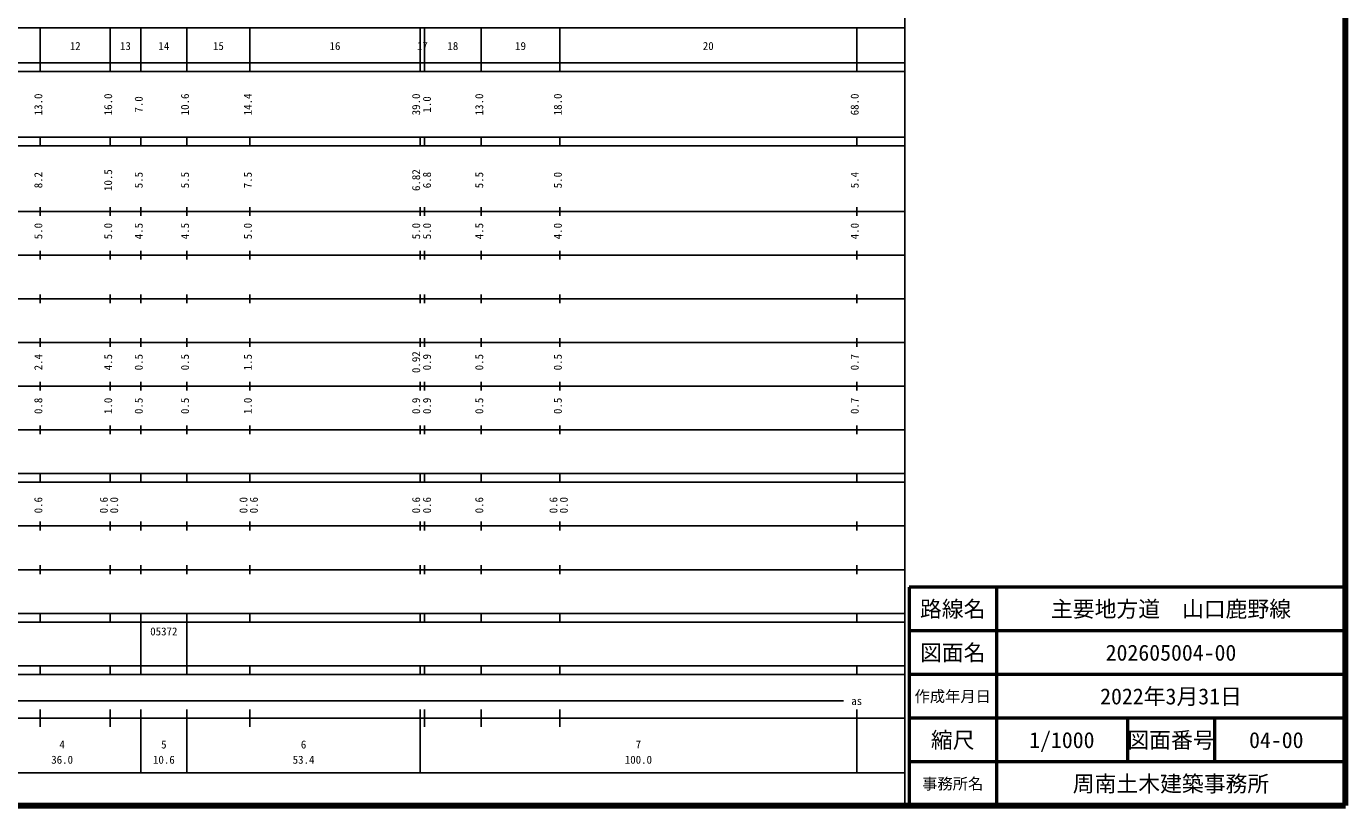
# Model space of a CAD drawing. Units: millimetres on the paper, enlarged 1000 times. Extents: x 40000 to 680000, y 20000 to 380000.
# Drawn here: x 377810 to 680000, y 20000 to 198357 of the extents above; entities that cross this region are included whole.
import ezdxf
from ezdxf.enums import TextEntityAlignment as Align

# ---------------------------------------------------------------- set-up
doc = ezdxf.new("R2010")
doc.units = ezdxf.units.MM
doc.header["$LTSCALE"] = 1000
for name, color, linetype, lineweight in [('M-TTL', 2, 'Continuous', 140), ('M-TTL-BAND', 7, 'Continuous', 25), ('M-TTL-FRAM', 2, 'Continuous', 50), ('M-TTL-LINE', 7, 'Continuous', 50)]:
    doc.layers.add(name, color=color, linetype=linetype, lineweight=lineweight)
doc.layers.add('M-TTL-TXT', color=7, linetype='Continuous')
doc.styles.add('ＭＳ ゴシック', font='')
doc.styles.get('ＭＳ ゴシック').set_extended_font_data('MS Gothic')

msp = doc.modelspace()

# ---------------------------------------------------------------- linework, layer by layer
at = {"layer": 'M-TTL'}
for p, q in [((680000, 20000), (680000, 380000)), ((40000, 20000), (680000, 20000))]:
    msp.add_line(p, q, dxfattribs=at)
at = {"layer": 'M-TTL-BAND'}
for p, q in [((579000, 20000), (579000, 370000)), ((68000, 198000), (579000, 198000)), ((381000, 188000), (381000, 198000)), ((397000, 188000), (397000, 198000)), ((404000, 188000), (404000, 198000)), ((414600, 188000), (414600, 198000)), ((429000, 188000), (429000, 198000)), ((468000, 188000), (468000, 198000)), ((469000, 188000), (469000, 198000)), ((482000, 188000), (482000, 198000)), ((500000, 188000), (500000, 198000)), ((568000, 188000), (568000, 198000)), ((40000, 190000), (579000, 190000)), ((40000, 188000), (579000, 188000)), ((40000, 173000), (579000, 173000)), ((381000, 171000), (381000, 173000)), ((397000, 171000), (397000, 173000)), ((404000, 171000), (404000, 173000)), ((414600, 171000), (414600, 173000)), ((429000, 171000), (429000, 173000)), ((468000, 171000), (468000, 173000)), ((469000, 171000), (469000, 173000)), ((482000, 171000), (482000, 173000)), ((500000, 171000), (500000, 173000)), ((568000, 171000), (568000, 173000)), ((40000, 171000), (579000, 171000)), ((40000, 156000), (579000, 156000)), ((381000, 155000), (381000, 157000)), ((397000, 155000), (397000, 157000)), ((404000, 155000), (404000, 157000)), ((414600, 155000), (414600, 157000)), ((429000, 155000), (429000, 157000)), ((468000, 155000), (468000, 157000)), ((469000, 155000), (469000, 157000)), ((482000, 155000), (482000, 157000)), ((500000, 155000), (500000, 157000)), ((568000, 155000), (568000, 157000)), ((46000, 146000), (579000, 146000)), ((381000, 145000), (381000, 147000)), ((397000, 145000), (397000, 147000)), ((404000, 145000), (404000, 147000)), ((414600, 145000), (414600, 147000)), ((429000, 145000), (429000, 147000)), ((468000, 145000), (468000, 147000)), ((469000, 145000), (469000, 147000)), ((482000, 145000), (482000, 147000)), ((500000, 145000), (500000, 147000)), ((568000, 145000), (568000, 147000)), ((52000, 136000), (579000, 136000)), ((381000, 135000), (381000, 137000)), ((397000, 135000), (397000, 137000)), ((404000, 135000), (404000, 137000)), ((414600, 135000), (414600, 137000)), ((429000, 135000), (429000, 137000)), ((468000, 135000), (468000, 137000)), ((469000, 135000), (469000, 137000)), ((482000, 135000), (482000, 137000)), ((500000, 135000), (500000, 137000)), ((568000, 135000), (568000, 137000)), ((381000, 125000), (381000, 127000)), ((397000, 125000), (397000, 127000)), ((404000, 125000), (404000, 127000)), ((414600, 125000), (414600, 127000)), ((429000, 125000), (429000, 127000)), ((468000, 125000), (468000, 127000)), ((469000, 125000), (469000, 127000)), ((482000, 125000), (482000, 127000)), ((500000, 125000), (500000, 127000)), ((568000, 125000), (568000, 127000)), ((46000, 126000), (579000, 126000)), ((52000, 116000), (579000, 116000)), ((381000, 115000), (381000, 117000)), ((397000, 115000), (397000, 117000)), ((404000, 115000), (404000, 117000)), ((414600, 115000), (414600, 117000)), ((429000, 115000), (429000, 117000)), ((468000, 115000), (468000, 117000)), ((469000, 115000), (469000, 117000)), ((482000, 115000), (482000, 117000)), ((500000, 115000), (500000, 117000)), ((568000, 115000), (568000, 117000)), ((46000, 106000), (579000, 106000)), ((381000, 105000), (381000, 107000)), ((397000, 105000), (397000, 107000)), ((404000, 105000), (404000, 107000)), ((414600, 105000), (414600, 107000)), ((429000, 105000), (429000, 107000)), ((468000, 105000), (468000, 107000)), ((469000, 105000), (469000, 107000)), ((482000, 105000), (482000, 107000)), ((500000, 105000), (500000, 107000)), ((568000, 105000), (568000, 107000)), ((40000, 96000), (579000, 96000)), ((40000, 94000), (579000, 94000)), ((381000, 94000), (381000, 96000)), ((397000, 94000), (397000, 96000)), ((404000, 94000), (404000, 96000)), ((414600, 94000), (414600, 96000)), ((429000, 94000), (429000, 96000)), ((468000, 94000), (468000, 96000)), ((469000, 94000), (469000, 96000)), ((482000, 94000), (482000, 96000)), ((500000, 94000), (500000, 96000)), ((568000, 94000), (568000, 96000)), ((381000, 83000), (381000, 85000)), ((397000, 83000), (397000, 85000)), ((404000, 83000), (404000, 85000)), ((414600, 83000), (414600, 85000)), ((429000, 83000), (429000, 85000)), ((468000, 83000), (468000, 85000)), ((469000, 83000), (469000, 85000)), ((482000, 83000), (482000, 85000)), ((500000, 83000), (500000, 85000)), ((568000, 83000), (568000, 85000)), ((49000, 84000), (579000, 84000)), ((40000, 74000), (579000, 74000)), ((381000, 73000), (381000, 75000)), ((397000, 73000), (397000, 75000)), ((404000, 73000), (404000, 75000)), ((414600, 73000), (414600, 75000)), ((429000, 73000), (429000, 75000)), ((468000, 73000), (468000, 75000)), ((469000, 73000), (469000, 75000)), ((482000, 73000), (482000, 75000)), ((500000, 73000), (500000, 75000)), ((568000, 73000), (568000, 75000)), ((40000, 64000), (579000, 64000)), ((381000, 62000), (381000, 64000)), ((397000, 62000), (397000, 64000)), ((404000, 62000), (404000, 64000)), ((414600, 62000), (414600, 64000)), ((429000, 62000), (429000, 64000)), ((468000, 62000), (468000, 64000)), ((469000, 62000), (469000, 64000)), ((482000, 62000), (482000, 64000)), ((500000, 62000), (500000, 64000)), ((568000, 62000), (568000, 64000)), ((40000, 62000), (579000, 62000)), ((404000, 52000), (404000, 62000)), ((414600, 52000), (414600, 62000)), ((40000, 52000), (579000, 52000)), ((381000, 50000), (381000, 52000)), ((397000, 50000), (397000, 52000)), ((404000, 50000), (404000, 52000)), ((414600, 50000), (414600, 52000)), ((429000, 50000), (429000, 52000)), ((468000, 50000), (468000, 52000)), ((469000, 50000), (469000, 52000)), ((482000, 50000), (482000, 52000)), ((500000, 50000), (500000, 52000)), ((568000, 50000), (568000, 52000)), ((40000, 50000), (579000, 50000)), ((71000, 44000), (565000, 44000)), ((40000, 40000), (579000, 40000)), ((381000, 38000), (381000, 42000)), ((397000, 38000), (397000, 42000)), ((404000, 27500), (404000, 42000)), ((414600, 27500), (414600, 42000)), ((429000, 38000), (429000, 42000)), ((468000, 27500), (468000, 42000)), ((469000, 38000), (469000, 42000)), ((482000, 38000), (482000, 42000)), ((500000, 38000), (500000, 42000)), ((568000, 27500), (568000, 42000)), ((68000, 27500), (579000, 27500))]:
    msp.add_line(p, q, dxfattribs=at)
at = {"layer": 'M-TTL-FRAM'}
for p, q in [((680000, 70000), (580000, 70000)), ((580000, 70000), (580000, 20000))]:
    msp.add_line(p, q, dxfattribs=at)
at = {"layer": 'M-TTL-LINE'}
for p, q in [((600000, 70000), (600000, 20000)), ((680000, 60000), (580000, 60000)), ((680000, 50000), (580000, 50000)), ((680000, 40000), (580000, 40000)), ((630000, 40000), (630000, 30000)), ((650000, 40000), (650000, 30000)), ((680000, 30000), (580000, 30000))]:
    msp.add_line(p, q, dxfattribs=at)

# ---------------------------------------------------------------- texts
at = {"layer": 'M-TTL-BAND', "style": 'ＭＳ ゴシック'}
for s, p in [('12', (389000, 192405)), ('13', (400500, 192405)), ('14', (409300, 192405)), ('15', (421800, 192405)), ('16', (448500, 192405)), ('17', (468500, 192405)), ('18', (475500, 192405)), ('19', (491000, 192405)), ('20', (534000, 192405)), ('as', (568000, 42500)), ('4', (386000, 32523)), ('5', (409300, 32523)), ('6', (441300, 32523)), ('7', (518000, 32523)), ('36.0', (386000, 29033)), ('10.6', (409300, 29033)), ('53.4', (441300, 29033)), ('100.0', (518000, 29033))]:
    msp.add_text(s, height=1833, dxfattribs=at).set_placement(p, align=Align.BOTTOM_CENTER)
for s, p in [('13.0', (382000, 180500)), ('16.0', (398000, 180500)), ('7.0', (405000, 180500)), ('10.6', (415600, 180500)), ('14.4', (430000, 180500)), ('39.0', (468544, 180500)), ('1.0', (471033, 180500)), ('13.0', (483000, 180500)), ('18.0', (501000, 180500)), ('68.0', (569000, 180500)), ('8.2', (382000, 163174)), ('10.5', (398000, 163174)), ('5.5', (405000, 163174)), ('5.5', (415600, 163174)), ('7.5', (430000, 163174)), ('6.82', (468544, 163174)), ('6.8', (471033, 163174)), ('5.5', (483000, 163174)), ('5.0', (501000, 163174)), ('5.4', (569000, 163174)), ('5.0', (382000, 151500)), ('5.0', (398000, 151500)), ('4.5', (405000, 151500)), ('4.5', (415600, 151500)), ('5.0', (430000, 151500)), ('5.0', (468544, 151500)), ('5.0', (471033, 151500)), ('4.5', (483000, 151500)), ('4.0', (501000, 151500)), ('4.0', (569000, 151500)), ('2.4', (382000, 121500)), ('4.5', (398000, 121500)), ('0.5', (405000, 121500)), ('0.5', (415600, 121500)), ('1.5', (430000, 121500)), ('0.92', (468544, 121500)), ('0.9', (471033, 121500)), ('0.5', (483000, 121500)), ('0.5', (501000, 121500)), ('0.7', (569000, 121500)), ('0.8', (382000, 111500)), ('1.0', (398000, 111500)), ('0.5', (405000, 111500)), ('0.5', (415600, 111500)), ('1.0', (430000, 111500)), ('0.9', (468544, 111500)), ('0.9', (471033, 111500)), ('0.5', (483000, 111500)), ('0.5', (501000, 111500)), ('0.7', (569000, 111500)), ('0.6', (382000, 88764)), ('0.6', (397000, 88764)), ('0.0', (399370, 88764)), ('0.0', (429000, 88764)), ('0.6', (431370, 88764)), ('0.6', (468544, 88764)), ('0.6', (471033, 88764)), ('0.6', (483000, 88764)), ('0.6', (500000, 88764)), ('0.0', (502370, 88764))]:
    msp.add_text(s, height=1833, rotation=90, dxfattribs=at).set_placement(p, align=Align.BOTTOM_CENTER)
msp.add_text('05372', height=1833, dxfattribs=at).set_placement((406175, 58405), align=Align.BOTTOM_LEFT)
at = {"layer": 'M-TTL-TXT', "style": 'ＭＳ ゴシック'}
for s, height, p in [('路線名', 3666, (590000, 65000)), ('路線名', 3666, (590000, 65000)), ('主要地方道\u3000山口鹿野線', 3666, (640000, 65000)), ('図面名', 3666, (590000, 55000)), ('図面名', 3666, (590000, 55000)), ('202605004-00', 3666, (640000, 55000)), ('作成年月日', 2566, (590000, 45000)), ('作成年月日', 2566, (590000, 45000)), ('2022年3月31日', 3666, (640000, 45000)), ('縮尺', 3666, (590000, 35000)), ('縮尺', 3666, (590000, 35000)), ('1/1000', 3666, (615000, 35000)), ('図面番号', 3666, (640000, 35000)), ('図面番号', 3666, (640000, 35000)), ('04-00', 3666, (664125, 35000)), ('周南土木建築事務所', 3666, (640000, 25000)), ('事務所名', 2566, (590000, 25000)), ('事務所名', 2566, (590000, 25000))]:
    msp.add_text(s, height=height, dxfattribs=at).set_placement(p, align=Align.MIDDLE_CENTER)

doc.saveas('drawing.dxf')
